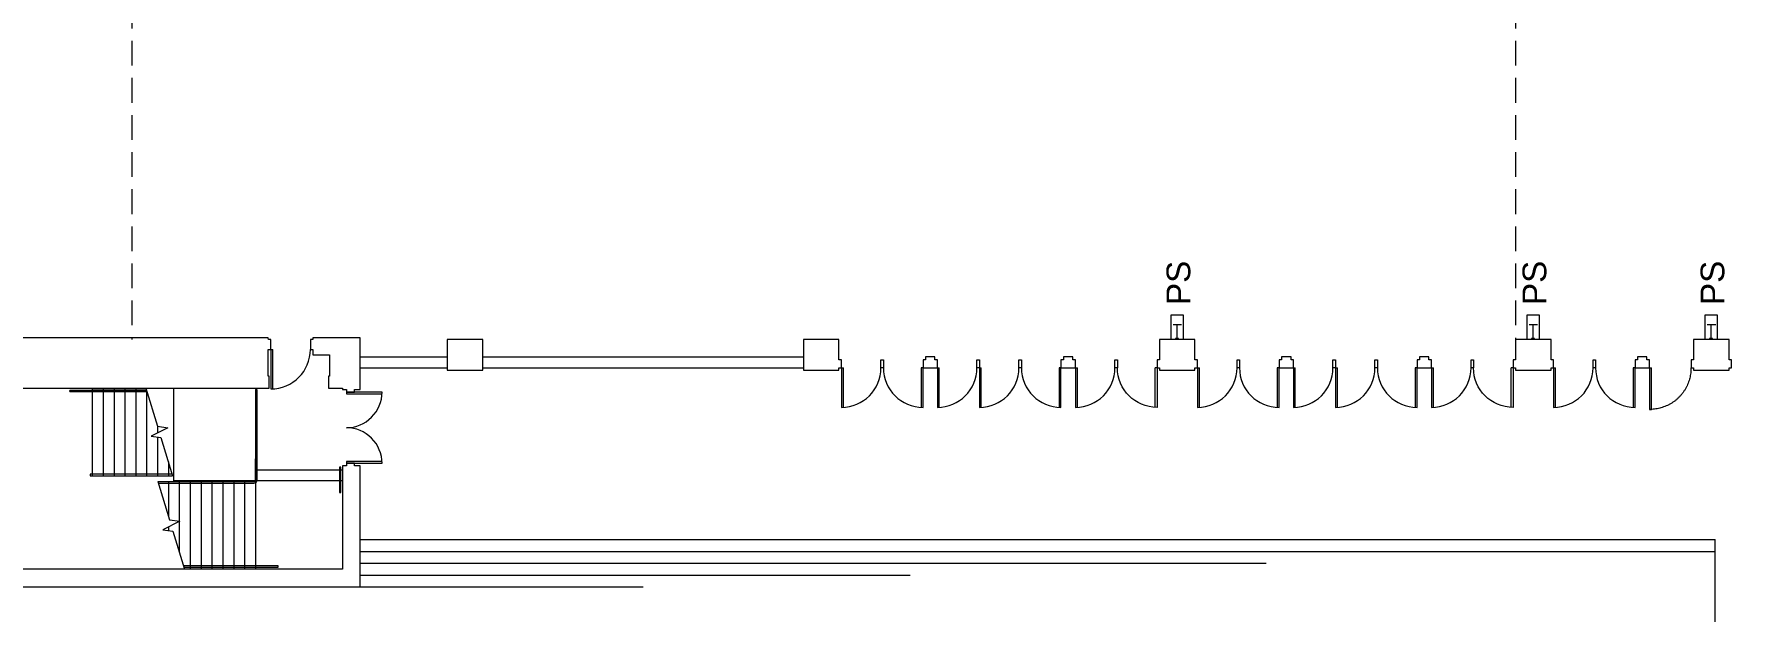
# Model space of a CAD drawing. Header units: inches. Extents: x -10671 to 1761, y -674 to 7170.
# Drawn here: x -9454 to -7738, y -540 to 54 of the extents above; entities that cross this region are included whole.
import ezdxf

# ---------------------------------------------------------------- set-up
doc = ezdxf.new("R2010")
doc.units = ezdxf.units.IN
doc.header["$LTSCALE"] = 19.2
doc.header["$MEASUREMENT"] = 0
doc.linetypes.add('DASHED', pattern=[1.953125, 1.302083, -0.651042])
doc.layers.add('DWG-0', color=7, linetype='Continuous', lineweight=18)
doc.layers.add('Venue-Walls and Doors', color=7, linetype='Continuous', lineweight=5)
doc.layers.add('Venue-Ceilings Heights', color=4, linetype='DASHED', lineweight=18, true_color=0x00ffff)
doc.layers.add('Venue-Fire Apparatus and Text', color=1, linetype='Continuous', lineweight=5, true_color=0xff0000)
doc.styles.add('Arial', font='Arial')

# ---------------------------------------------------------------- blocks, each defined once
blk = doc.blocks.new('AD03A')
at = {"layer": 'DWG-0'}
for p, q in [((0, 1), (0, 0)), ((0.049, 0), (0.049, 0.999)), ((0, 0), (0.049, 0))]:
    blk.add_line(p, q, dxfattribs=at)
blk.add_arc((0, 0), 1, 0, 90, dxfattribs=at)
blk = doc.blocks.new('AD05A')
at = {"layer": 'DWG-0'}
for p, q in [((0, 0), (0.049, 0)), ((0, 0), (0, -1)), ((0.049, -0.999), (0.049, 0))]:
    blk.add_line(p, q, dxfattribs=at)
blk.add_arc((0, 0), 1, 270, 0, dxfattribs=at)
blk = doc.blocks.new('DR2')
at = {"layer": 'DWG-0', "flags": 128}
blk.add_lwpolyline([(1, -0.951), (0, -0.951), (0, -1), (1, -1, 0.414214), (0, 0, 0.414214), (1, 1), (0, 1), (0, 0.951), (1, 0.951)], format="xyb", dxfattribs=at)

msp = doc.modelspace()

# ---------------------------------------------------------------- linework, layer by layer
at = {"layer": 'Venue-Ceilings Heights', "linetype": 'DASHED'}
for p, q in [((-9355.3, 122.3), (-9355.3, -254.7)), ((-7956.3, 122.3), (-7956.3, -254.7))]:
    msp.add_line(p, q, dxfattribs=at)
at = {"layer": 'Venue-Fire Apparatus and Text'}
for p, q in [((-8293.8, -239.6), (-8302.5, -239.6)), ((-8298.4, -253.6), (-8298.4, -239.6)), ((-7933.9, -239.6), (-7942.5, -239.6)), ((-7938.4, -253.6), (-7938.4, -239.6)), ((-7753.8, -239.6), (-7762.5, -239.6)), ((-7758.4, -253.6), (-7758.4, -239.6))]:
    msp.add_line(p, q, dxfattribs=at)
at = {"layer": 'Venue-Fire Apparatus and Text', "flags": 128}
for points in [[(-8304.4, -253.5), (-8304.4, -229.6), (-8292.4, -229.6), (-8292.4, -253.6)], [(-7944.4, -253.5), (-7944.4, -229.6), (-7932.4, -229.6), (-7932.4, -253.6)], [(-7764.4, -253.5), (-7764.4, -229.6), (-7752.4, -229.6), (-7752.4, -253.6)], [(-8296.9, -254.6), (-8296.9, -253.6), (-8299.9, -253.6), (-8299.9, -254.6)], [(-7936.9, -254.6), (-7936.9, -253.6), (-7939.9, -253.6), (-7939.9, -254.6)], [(-7756.9, -254.6), (-7756.9, -253.6), (-7759.9, -253.6), (-7759.9, -254.6)]]:
    msp.add_lwpolyline(points, dxfattribs=at)
at = {"layer": 'Venue-Walls and Doors'}
for p, q in [((-9124.3, -272.2), (-9036.3, -272.2)), ((-9000.3, -272.2), (-8676.3, -272.2)), ((-9124.3, -283.2), (-9036.3, -283.2)), ((-9000.3, -283.2), (-8676.3, -283.2)), ((-7820.8, -283.2), (-7818.8, -283.2)), ((-7820.8, -283.2), (-7820.8, -325.2)), ((-7818.8, -325.2), (-7818.8, -283.2)), ((-9395.3, -304.2), (-9395.3, -392.2)), ((-9395.3, -304.2), (-9340.9, -304.2)), ((-9384.3, -304.2), (-9384.3, -392.2)), ((-9373.3, -304.2), (-9373.3, -392.2)), ((-9362.3, -304.2), (-9362.3, -392.2)), ((-9351.3, -304.2), (-9351.3, -392.2)), ((-9340.3, -306.3), (-9340.3, -392.2)), ((-9313.3, -303.7), (-9313.3, -398.2)), ((-9230.3, -305.2), (-9230.3, -396.7)), ((-9228.8, -305.2), (-9230.3, -305.2)), ((-9228.8, -305.2), (-9228.8, -396.7)), ((-7820.8, -325.2), (-7818.8, -325.2)), ((-9329.3, -342.3), (-9329.3, -349)), ((-9329.3, -353.3), (-9329.3, -392.2)), ((-9230.3, -397.2), (-9230.3, -375.2)), ((-9228.8, -397.2), (-9228.8, -375.2)), ((-9395.3, -390.7), (-9397.3, -390.7)), ((-9397.3, -390.7), (-9397.3, -392.2)), ((-9397.3, -392.2), (-9395.3, -392.2)), ((-9318.3, -378.3), (-9318.3, -392.2)), ((-9230.3, -386.2), (-9142.3, -386.2)), ((-9143.8, -383.7), (-9145.3, -383.7)), ((-9145.3, -383.7), (-9145.3, -409.2)), ((-9143.8, -409.2), (-9143.8, -383.7)), ((-9329, -398.2), (-9230.3, -398.2)), ((-9318.3, -398.2), (-9318.3, -433.5)), ((-9313.3, -397.2), (-9142.3, -397.2)), ((-9307.3, -398.2), (-9307.3, -469.5)), ((-9296.3, -398.2), (-9296.3, -486.2)), ((-9285.3, -398.2), (-9285.3, -486.2)), ((-9274.3, -398.2), (-9274.3, -486.2)), ((-9263.3, -398.2), (-9263.3, -486.2)), ((-9252.3, -398.2), (-9252.3, -486.2)), ((-9241.3, -398.2), (-9241.3, -486.2)), ((-9239.8, -398.2), (-9231.8, -398.2)), ((-9230.3, -398.2), (-9230.3, -486.2)), ((-9145.3, -409.2), (-9143.8, -409.2)), ((-9318.3, -444), (-9318.3, -447.7)), ((-9124.3, -456.7), (-7754.3, -456.7)), ((-7754.3, -540.1), (-7754.3, -456.7)), ((-9124.3, -468.7), (-7754.3, -468.7)), ((-9207.3, -484.7), (-9207.3, -483.2)), ((-9124.3, -480.7), (-8208.3, -480.7)), ((-9124.3, -492.7), (-8568.3, -492.7)), ((-9124.3, -504.7), (-8838.3, -504.7))]:
    msp.add_line(p, q, dxfattribs=at)
at = {"layer": 'Venue-Walls and Doors', "linetype": 'Continuous'}
for p, q in [((-9417.5, -305.7), (-9340.4, -305.7)), ((-9417.5, -307.2), (-9340, -307.2)), ((-9314.5, -390.7), (-9395.3, -390.7)), ((-9395.3, -392.2), (-9314, -392.2)), ((-9328.6, -399.7), (-9231.8, -399.7)), ((-9207.3, -483.2), (-9303.1, -483.2)), ((-9302.6, -484.7), (-9207.3, -484.7)), ((-9302.2, -486.2), (-9230.3, -486.2))]:
    msp.add_line(p, q, dxfattribs=at)
at = {"layer": 'Venue-Walls and Doors', "flags": 128}
for points in [[(-9505.3, -303.7), (-9216.3, -303.7), (-9216.3, -291.7), (-9217.3, -291.7), (-9217.3, -264.5), (-9214.7, -264.5), (-9214.7, -254.5), (-9217.2, -254.5), (-9217.3, -252.7), (-9501.3, -252.7)], [(-9341, -303.7), (-9329.3, -342.3), (-9318.8, -343.7), (-9335.9, -352.4), (-9325.8, -353.7), (-9314, -392.2)], [(-9329, -398.2), (-9317.3, -436.8), (-9306.8, -438.2), (-9323.9, -446.9), (-9313.8, -448.2), (-9302, -486.7)]]:
    msp.add_lwpolyline(points, dxfattribs=at)
for points in [[(-9174.7, -264.5), (-9172.3, -264.5), (-9172.3, -270), (-9155.3, -270.1), (-9155.3, -291.7), (-9156.3, -291.7), (-9156.3, -303.7), (-9142.3, -303.7), (-9142.3, -305.2), (-9138.3, -305.2), (-9138.3, -307.7), (-9130.3, -307.7), (-9130.3, -305.2), (-9124.3, -305.2), (-9124.3, -252.7), (-9172.3, -252.7), (-9172.3, -254.5), (-9174.7, -254.5), (-9174.7, -264.5)], [(-9036.3, -285.7), (-9000.3, -285.7), (-9000.3, -254.7), (-9036.3, -254.7)], [(-8676.3, -254.7), (-8676.3, -285.7), (-8640.3, -285.7), (-8640.3, -283.2), (-8637.8, -283.2), (-8637.8, -275.2), (-8640.3, -275.2), (-8640.3, -254.7), (-8676.3, -254.7)], [(-8318.7, -283.2), (-8316.3, -283.2), (-8316.3, -285.7), (-8280.3, -285.7), (-8280.3, -283.2), (-8277.8, -283.2), (-8277.8, -275.2), (-8280.3, -275.2), (-8280.3, -254.7), (-8316.3, -254.7), (-8316.3, -275.2), (-8318.7, -275.2), (-8318.7, -283.2)], [(-7958.7, -283.2), (-7956.3, -283.2), (-7956.3, -285.7), (-7920.3, -285.7), (-7920.3, -283.2), (-7917.8, -283.2), (-7917.8, -275.2), (-7920.3, -275.2), (-7920.3, -254.7), (-7956.3, -254.7), (-7956.3, -275.2), (-7958.7, -275.2), (-7958.7, -283.2)], [(-7778.7, -283.2), (-7776.3, -283.2), (-7776.3, -285.7), (-7740.3, -285.7), (-7740.3, -283.2), (-7737.8, -283.2), (-7737.8, -275.2), (-7740.3, -275.2), (-7740.3, -254.7), (-7776.3, -254.7), (-7776.3, -275.2), (-7778.7, -275.2), (-7778.7, -283.2)], [(-8555.3, -283.2), (-8540.8, -283.2), (-8540.8, -275.2), (-8543.3, -275.2), (-8543.3, -272.2), (-8552.8, -272.2), (-8552.8, -275.2), (-8555.3, -275.2), (-8555.3, -283.2)], [(-8415.8, -283.2), (-8401.2, -283.2), (-8401.2, -275.2), (-8403.7, -275.2), (-8403.7, -272.2), (-8413.2, -272.2), (-8413.2, -275.2), (-8415.8, -275.2), (-8415.8, -283.2)], [(-8195.3, -283.2), (-8180.7, -283.2), (-8180.7, -275.2), (-8183.2, -275.2), (-8183.2, -272.2), (-8192.7, -272.2), (-8192.7, -275.2), (-8195.3, -275.2), (-8195.3, -283.2)], [(-8055.8, -283.2), (-8041.2, -283.2), (-8041.2, -275.2), (-8043.7, -275.2), (-8043.7, -272.2), (-8053.2, -272.2), (-8053.2, -275.2), (-8055.8, -275.2), (-8055.8, -283.2)], [(-7835.3, -283.2), (-7820.8, -283.2), (-7820.8, -275.2), (-7823.3, -275.2), (-7823.3, -272.2), (-7832.8, -272.2), (-7832.8, -275.2), (-7835.3, -275.2), (-7835.3, -283.2)], [(-8597.8, -283.2), (-8597.8, -275.2), (-8595.3, -275.2), (-8595.3, -283.2)], [(-8500.8, -283.2), (-8500.8, -275.2), (-8498.3, -275.2), (-8498.3, -283.2)], [(-8458.3, -283.2), (-8458.3, -275.2), (-8455.8, -275.2), (-8455.8, -283.2)], [(-8361.2, -283.2), (-8361.2, -275.2), (-8358.7, -275.2), (-8358.7, -283.2)], [(-8237.8, -283.2), (-8237.8, -275.2), (-8235.3, -275.2), (-8235.3, -283.2)], [(-8140.8, -283.2), (-8140.8, -275.2), (-8138.3, -275.2), (-8138.3, -283.2)], [(-8098.3, -283.2), (-8098.3, -275.2), (-8095.8, -275.2), (-8095.8, -283.2)], [(-8001.2, -283.2), (-8001.2, -275.2), (-7998.7, -275.2), (-7998.7, -283.2)], [(-7877.8, -283.2), (-7877.8, -275.2), (-7875.3, -275.2), (-7875.3, -283.2)], [(-9523.3, -504.7), (-9124.3, -504.7), (-9124.3, -382.2), (-9130.3, -382.2), (-9130.3, -379.7), (-9138.3, -379.7), (-9138.3, -382.2), (-9142.3, -382.2), (-9142.3, -486.7), (-9505.3, -486.7), (-9505.3, -403.7), (-9509.4, -403.7), (-9509.4, -401.2), (-9517.4, -401.2), (-9517.4, -403.7), (-9523.3, -403.7), (-9523.3, -504.7)]]:
    msp.add_lwpolyline(points, close=True, dxfattribs=at)
at = {"layer": 'Venue-Walls and Doors', "linetype": 'Continuous'}
msp.add_arc((-9417.5, -306.5), 0.75, 90, 270, dxfattribs=at)
at = {"layer": 'Venue-Walls and Doors'}
for radius in [3, 1.5]:
    msp.add_arc((-9231.8, -396.7), radius, 270, 0, dxfattribs=at)
msp.add_rational_spline([(-7778.8, -283.2), (-7778.6, -307.9), (-7796, -325.3), (-7820.8, -325.2)], [1, 0.803368967451, 0.803368967451, 1], degree=3, dxfattribs=at)

# ---------------------------------------------------------------- block references
for name, p, xscale, yscale, zscale in [('AD05A', (-9214.7, -264.5), 40, 40, 40), ('AD05A', (-8637.8, -283.2), 40, 40, 40), ('AD05A', (-8540.8, -283.2), 40, 40, 40), ('AD05A', (-8498.3, -283.2), 40, 40, 40), ('AD05A', (-8401.2, -283.2), 40, 40, 40), ('AD05A', (-8277.8, -283.2), 40, 40, 40), ('AD05A', (-8180.8, -283.2), 40, 40, 40), ('AD05A', (-8138.3, -283.2), 40, 40, 40), ('AD05A', (-8041.2, -283.2), 40, 40, 40), ('AD05A', (-7917.8, -283.2), 40, 40, 40), ('DR2', (-9138.3, -343.7), 36, 36, 36)]:
    msp.add_blockref(name, p, dxfattribs=dict(at, xscale=xscale, yscale=yscale, zscale=zscale))
at = {"layer": 'Venue-Walls and Doors', "xscale": 40, "yscale": 40, "zscale": 40, "rotation": 180}
for p in [(-8555.3, -283.2), (-8415.8, -283.2), (-8195.3, -283.2), (-8055.8, -283.2), (-7835.3, -283.2)]:
    msp.add_blockref('AD03A', p, dxfattribs=at)
at = {"layer": 'Venue-Walls and Doors', "xscale": -40, "yscale": 40}
for p in [(-8318.7, -283.2), (-7958.7, -283.2)]:
    msp.add_blockref('AD05A', p, dxfattribs=at)

# ---------------------------------------------------------------- texts
at = {"layer": 'Venue-Fire Apparatus and Text', "char_height": 24, "attachment_point": 5, "rotation": 90, "line_spacing_factor": 0.970891, "style": 'Arial'}
for insert in [(-8296.9, -197.3), (-7936.9, -197.3), (-7756.9, -197.3)]:
    msp.add_mtext('PS', dxfattribs=dict(at, insert=insert))

doc.saveas('drawing.dxf')
